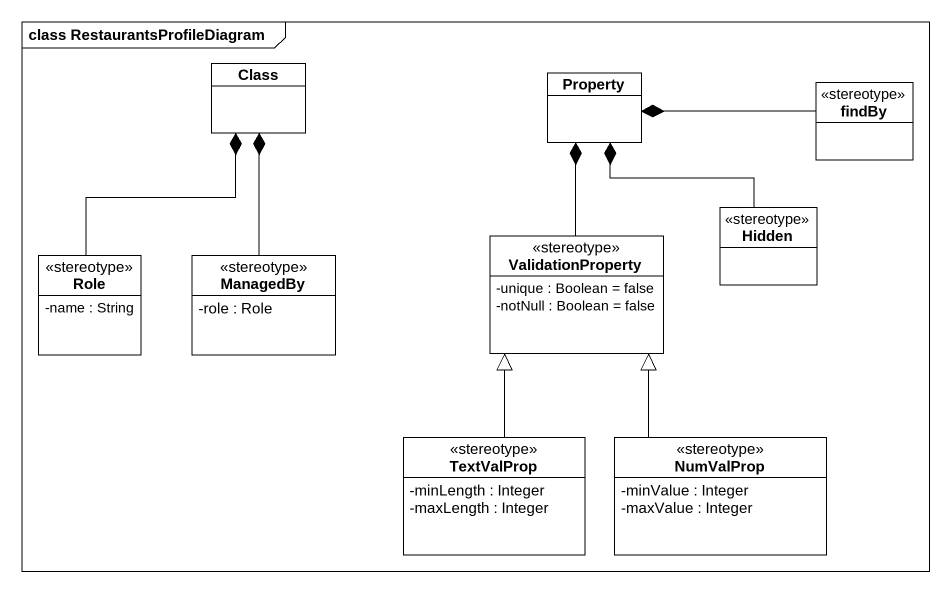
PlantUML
@startuml
mainframe class RestaurantsProfileDiagram
hide circle
hide empty members
skinparam classAttributeIconSize 0
class "Class" as Class_
class Property
class findBy <<stereotype>>
class Hidden <<stereotype>>
class Role <<stereotype>> {
  -name : String
}
class ManagedBy <<stereotype>> {
  -role : Role
}
class ValidationProperty <<stereotype>> {
  -unique : Boolean = false
  -notNull : Boolean = false
}
class TextValProp <<stereotype>> {
  -minLength : Integer
  -maxLength : Integer
}
class NumValProp <<stereotype>> {
  -minValue : Integer
  -maxValue : Integer
}
findBy -left-* Property
Hidden -up-* Property
Role -up-* Class_
ManagedBy -up-* Class_
ValidationProperty -up-* Property
TextValProp -up-|> ValidationProperty
NumValProp -up-|> ValidationProperty
@enduml
